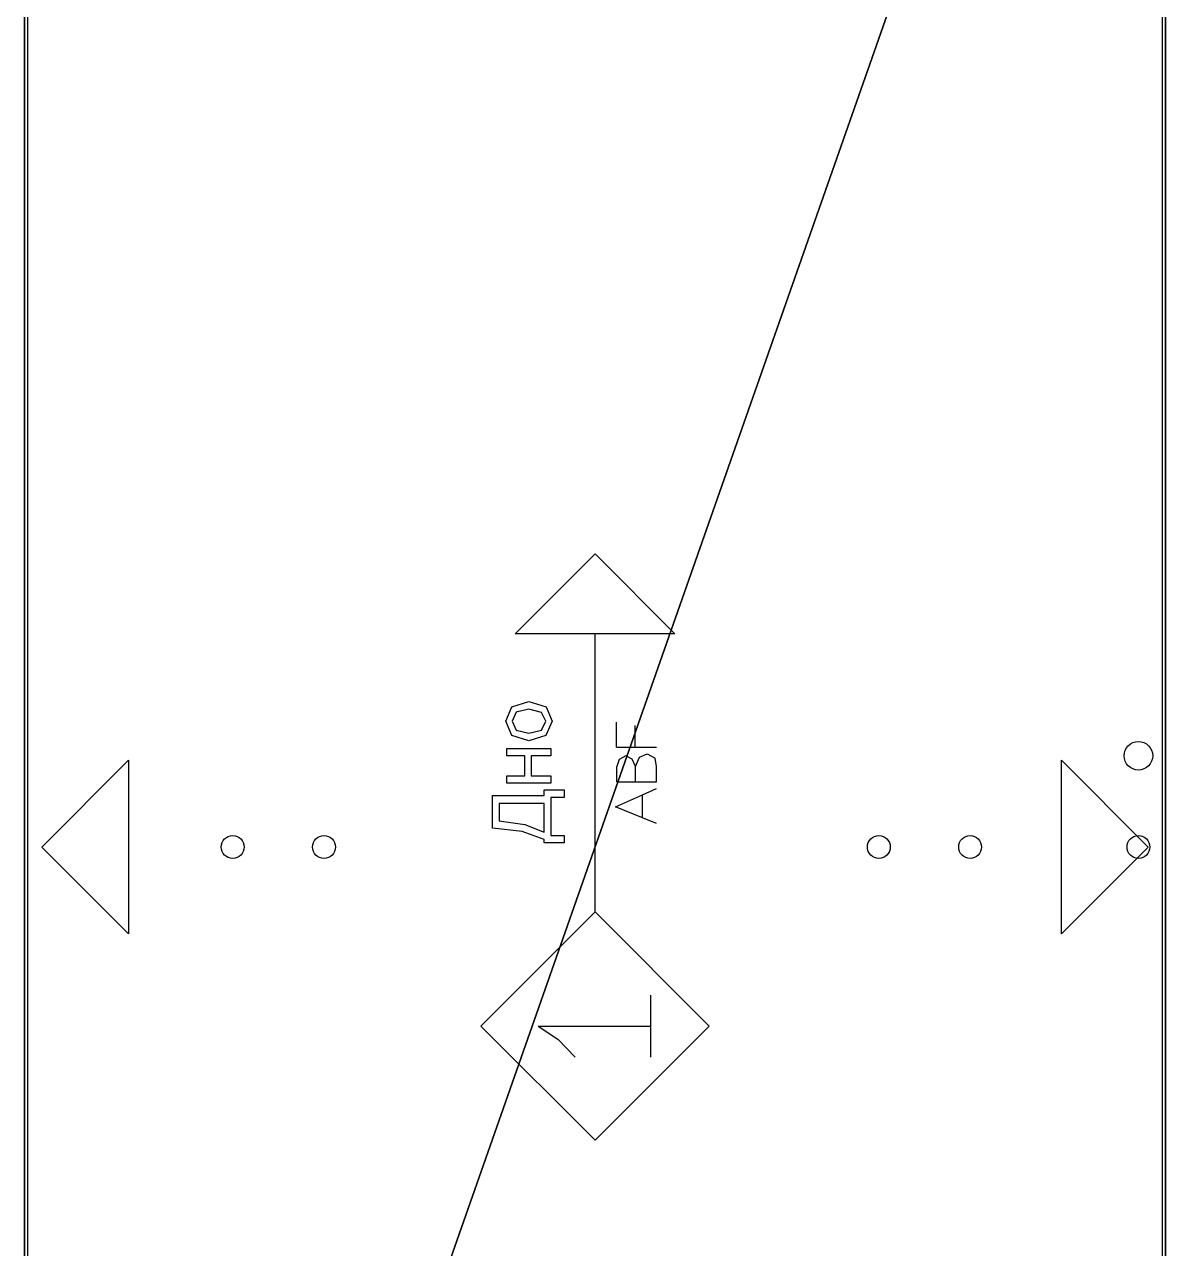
# Model space of a CAD drawing. Header units: millimetres. Extents: x -3498 to 36, y -676 to 1664.
# Drawn here: x -1177.5 to -777.5, y 429.2 to 858.4 of the extents above; entities that cross this region are included whole.
import ezdxf

# ---------------------------------------------------------------- set-up
doc = ezdxf.new("R2010")
doc.units = ezdxf.units.MM
doc.header["$LTSCALE"] = 25.4
doc.layers.get('0').update_dxf_attribs({"true_color": 0xffffff})
for name, color, linetype, true_color in [('ABF_cuttingLines', 134, 'Continuous', 0x009987), ('ABF_edgeBanding', 252, 'Continuous', 0x777799), ('ABF_Label', 36, 'Continuous', 0x664400), ('DEPTH12-$38878', 34, 'Continuous', 0xaa4400), ('DEPTH13', 32, 'Continuous', 0xcc6600), ('DEPTH13_5-$89199', 172, 'Continuous', 0x0000cc)]:
    doc.layers.add(name, color=color, linetype=linetype, true_color=true_color)

# ---------------------------------------------------------------- blocks, each defined once
blk = doc.blocks.new('Group75#1')
at = {"layer": 'DEPTH12-$38878', "color": 0, "extrusion": (0, 0, -1)}
blk.add_circle((0, -9), 4, dxfattribs=at)
at = {"layer": 'DEPTH13', "color": 0, "extrusion": (0, 0, -1)}
blk.add_circle((-32, -9), 4, dxfattribs=at)
blk = doc.blocks.new('Group79#1')
at = {"layer": 'DEPTH12-$38878', "color": 0, "extrusion": (0, 0, -1)}
blk.add_circle((0, -9), 4, dxfattribs=at)
at = {"layer": 'DEPTH13', "color": 0, "extrusion": (0, 0, -1)}
blk.add_circle((32, -9), 4, dxfattribs=at)
blk = doc.blocks.new('Group107#1')
at = {"layer": 'DEPTH12-$38878', "color": 0, "extrusion": (0, 0, -1)}
blk.add_circle((9, 0), 4, dxfattribs=at)
at = {"layer": 'DEPTH13_5-$89199', "color": 0, "extrusion": (0, 0, -1)}
blk.add_circle((9, -32), 5, dxfattribs=at)
blk = doc.blocks.new('Group199#1')
at = {"layer": 'ABF_Label', "color": 0}
for p, q in [((3.49, 16.24), (4.19, 22.85)), ((4.19, 22.85), (11.47, 22.85)), ((11.47, 22.85), (11.47, 11.35)), ((5.82, 21.34), (5.03, 15.61)), ((9.73, 21.34), (5.82, 21.34)), ((9.73, 11.35), (9.73, 21.34)), ((14.24, 9.81), (14.24, 19.59)), ((14.24, 19.59), (15.89, 19.59)), ((15.89, 19.59), (15.89, 15.63)), ((20.32, 15.63), (20.32, 19.59)), ((20.32, 19.59), (21.97, 19.59)), ((21.97, 19.59), (21.97, 9.81)), ((24.85, 18.51), (28.03, 19.86)), ((28.03, 19.86), (31.2, 18.51)), ((23.65, 14.7), (24.85, 18.51)), ((26.04, 17.52), (25.35, 14.7)), ((28.03, 18.45), (26.04, 17.52)), ((30, 17.52), (28.03, 18.45)), ((30.69, 14.7), (30, 17.52)), ((31.2, 18.51), (32.39, 14.7)), ((1.66, 11.35), (3.49, 16.24)), ((5.03, 15.61), (3.33, 11.35)), ((15.89, 15.63), (20.32, 15.63)), ((20.32, 14.22), (15.89, 14.22)), ((15.89, 14.22), (15.89, 9.81)), ((20.32, 9.81), (20.32, 14.22)), ((24.82, 10.93), (23.65, 14.7)), ((25.35, 14.7), (26.04, 11.91)), ((29.99, 11.89), (30.69, 14.7)), ((32.39, 14.7), (31.2, 10.88)), ((-39.86, 12.66), (-42.78, 8.26)), ((-39.86, 12.66), (-39.86, -12.45)), ((0.95, 6.86), (0.95, 11.35)), ((0.95, 11.35), (1.66, 11.35)), ((3.33, 11.35), (9.73, 11.35)), ((11.47, 11.35), (12.7, 11.35)), ((12.7, 11.35), (12.7, 6.86)), ((28.03, 9.54), (24.82, 10.93)), ((26.04, 11.91), (28.03, 10.96)), ((28.03, 10.96), (29.99, 11.89)), ((-42.78, 8.26), (-46.76, 4.4)), ((11.05, 9.84), (2.59, 9.84)), ((2.59, 9.84), (2.59, 6.86)), ((11.05, 6.86), (11.05, 9.84)), ((15.89, 9.81), (14.24, 9.81)), ((21.97, 9.81), (20.32, 9.81)), ((31.2, 10.88), (28.03, 9.54)), ((2.59, 6.86), (0.95, 6.86)), ((12.7, 6.86), (11.05, 6.86)), ((-14.45, 0), (47.47, 0)), ((6.49, -10.57), (8.95, -4.58)), ((8.95, -4.58), (11.61, -10.57)), ((14.53, -4.88), (17.96, -4.88)), ((14.53, -4.88), (14.53, -8.98)), ((19.51, -5.38), (17.96, -4.88)), ((20.29, -6.84), (19.51, -5.38)), ((22.27, -4.79), (22.27, -8.97)), ((22.27, -4.79), (27.81, -4.79)), ((19.55, -8.25), (20.29, -6.84)), ((5.21, -13.72), (6.49, -10.57)), ((6.49, -10.57), (11.61, -10.57)), ((11.61, -10.57), (13.01, -13.72)), ((14.53, -8.98), (14.53, -13.72)), ((14.53, -8.98), (17.96, -8.98)), ((17.96, -8.98), (19.55, -8.25)), ((17.96, -8.98), (20.04, -9.9)), ((20.04, -9.9), (20.74, -11.59)), ((22.27, -8.97), (27.09, -8.97)), ((22.27, -8.97), (22.27, -13.72)), ((-46.76, -12.45), (-39.86, -12.45)), ((-39.86, -12.45), (-32.95, -12.45)), ((17.96, -13.72), (19.76, -13.36)), ((20.74, -11.59), (19.76, -13.36)), ((14.53, -13.72), (17.96, -13.72))]:
    blk.add_line(p, q, dxfattribs=at)
for points in [[(-14.45, 0, 0), (-39.85, -25.4, 0), (-65.25, 0, 0), (-39.85, 25.4, 0), (-14.45, 0, 0)], [(47.47, 17.78, 0), (65.25, 0, 0), (47.47, -17.78, 0), (47.47, 17.78, 0)]]:
    blk.add_polyline3d(points, close=True, dxfattribs=at)
blk = doc.blocks.new('Group217#1')
at = {"layer": 'ABF_cuttingLines', "color": 0}
blk.add_polyline3d([(1, -1, 0), (1, -1139, 0), (399, -1139, 0), (399, -1, 0), (1, -1, 0)], close=True, dxfattribs=at)
blk = doc.blocks.new('Group218#1')
at = {"layer": 'ABF_edgeBanding', "color": 0}
for points in [[(6.07, -570, 0), (36.49, -539.58, 0), (36.49, -600.42, 0), (6.07, -570, 0)], [(393.93, -570, 0), (363.51, -600.42, 0), (363.51, -539.58, 0), (393.93, -570, 0)]]:
    blk.add_polyline3d(points, close=True, dxfattribs=at)
blk = doc.blocks.new('___#8')
at = {"color": 0}
for p, q in [((0, -1140, 18), (0, 0, 18)), ((0, -1140), (0, 0)), ((0, -1140, 18), (0, 0, 18)), ((0, -1140), (0, 0)), ((400, 0, 18), (400, -1140, 18)), ((400, 0), (400, -1140)), ((400, 0, 18), (400, -1140, 18)), ((400, 0), (400, -1140))]:
    blk.add_line(p, q, dxfattribs=at)
at = {"color": 0, "extrusion": (0, 0, -1), "rotation": 180}
for name, p in [('Group75#1', (-73, -579, -18)), ('Group79#1', (-331.5, -579, -18)), ('Group107#1', (-399.5, -570, -18))]:
    blk.add_blockref(name, p, dxfattribs=at)
at = {"layer": 'ABF_cuttingLines', "color": 0}
blk.add_blockref('Group217#1', (0, 0, 18), dxfattribs=at)
at = {"layer": 'ABF_edgeBanding', "color": 0}
blk.add_blockref('Group218#1', (0, 0, 18), dxfattribs=at)
at = {"layer": 'ABF_Label', "color": 0, "xscale": 1.574803149606299, "yscale": 1.574803149606299, "rotation": 90}
blk.add_blockref('Group199#1', (200, -570, 18), dxfattribs=at)
at = {"color": 7, "true_color": 0xffffff}
mesh = blk.add_polyface(dxfattribs=at)
corners = [(0, -1140, 18), (400, 0, 18), (0, 0, 18), (400, -1140, 18)]
mesh.append_faces([[corners[k] for k in face] for face in [(0, 1, 2), (1, 0, 3)]], dxfattribs={"vtx0": -1, "color": 7})
at = {"color": 0}
mesh = blk.add_polyface(dxfattribs=at)
corners = [(400, 0), (0, -1140), (0, 0), (400, -1140)]
mesh.append_faces([[corners[k] for k in face] for face in [(0, 1, 2), (1, 0, 3)]], dxfattribs={"vtx0": -1, "color": 0})
mesh = blk.add_polyface(dxfattribs=at)
corners = [(0, 0, 18), (0, -1140), (0, -1140, 18), (0, 0)]
mesh.append_faces([[corners[k] for k in face] for face in [(0, 1, 2), (1, 0, 3)]], dxfattribs={"vtx0": -1, "color": 0})
mesh = blk.add_polyface(dxfattribs=at)
corners = [(400, 0), (400, -1140, 18), (400, -1140), (400, 0, 18)]
mesh.append_faces([[corners[k] for k in face] for face in [(0, 1, 2), (1, 0, 3)]], dxfattribs={"vtx0": -1, "color": 0})
blk = doc.blocks.new('THICKNESS_18')
at = {"color": 0}
blk.add_blockref('___#8', (-1177.5, 1140), dxfattribs=at)

msp = doc.modelspace()

# ---------------------------------------------------------------- block references
at = {"color": 0}
msp.add_blockref('THICKNESS_18', (0, 0), dxfattribs=at)

doc.saveas('drawing.dxf')
